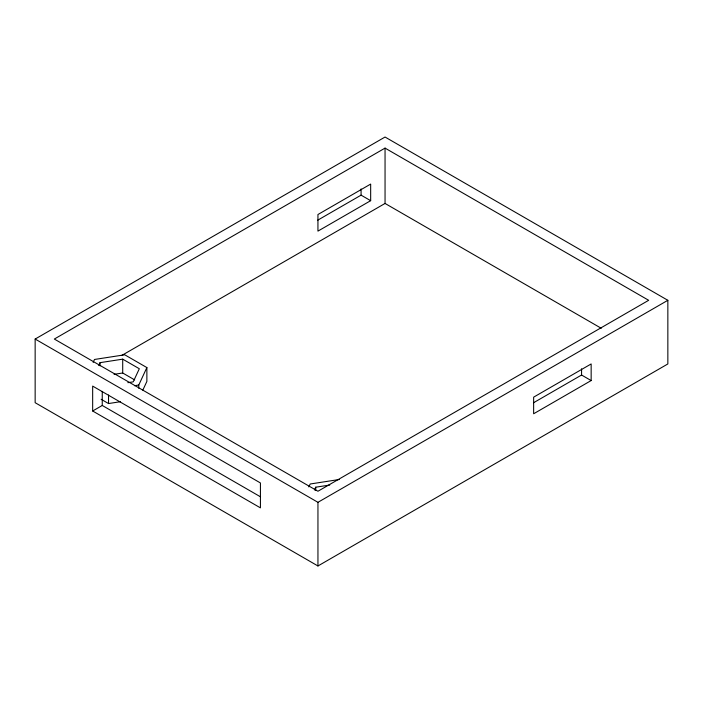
<?xml version="1.0" encoding="UTF-8"?>
<svg xmlns="http://www.w3.org/2000/svg" width="703" height="703" viewBox="0 0 703 703"><rect width="100%" height="100%" fill="white"/><g stroke="black" fill="none" stroke-linecap="round" stroke-linejoin="round"><path stroke-width="1.05" d="M100.028 365.859L100.028 362.669L122.709 359.154L139.317 368.741L133.236 381.843L127.841 382.678M92.664 411L260.426 507.856L260.426 482.952L92.664 386.096L92.664 411L102.251 405.464L102.251 391.386M120.415 401.712L108.534 403.548L108.534 395.033M134.704 379.919L122.709 372.994L122.709 359.154M138.772 388.232L138.772 385.033L146.874 367.572L124.739 354.795L94.492 359.47L93.148 362.379M146.874 367.572L146.874 381.413L142.823 390.139M315.726 490.386L315.726 487.197L329.769 485.026M98.728 365.472L100.028 362.669M308.837 486.907L310.19 483.998L339.347 479.49M314.417 490L315.726 487.197M35.15 339.048L385.051 137.032L667.85 300.304L667.85 363.952L317.949 565.968L35.15 402.696L35.15 339.048L317.949 502.32L667.85 300.304M385.051 148.105L54.324 339.048L317.949 491.248L648.676 300.304L385.051 148.105L385.051 203.448L601.258 328.275M317.774 220.153L361.078 195.153L370.666 200.68L370.666 184.081L317.941 214.52L317.941 231.12L370.666 200.68M121.795 355.437L385.051 203.448M533.48 402.784L581.566 375.024L591.153 380.56L591.153 363.952L533.639 397.16L533.639 413.768L591.153 380.56M114.071 374.33L122.709 372.994M134.449 385.701L138.772 385.033M101.153 399.286L108.534 403.548M102.251 405.464L260.541 496.845M581.566 368.794L581.566 375.024M361.078 188.922L361.078 195.153M317.949 502.32L317.949 565.968"/></g></svg>
